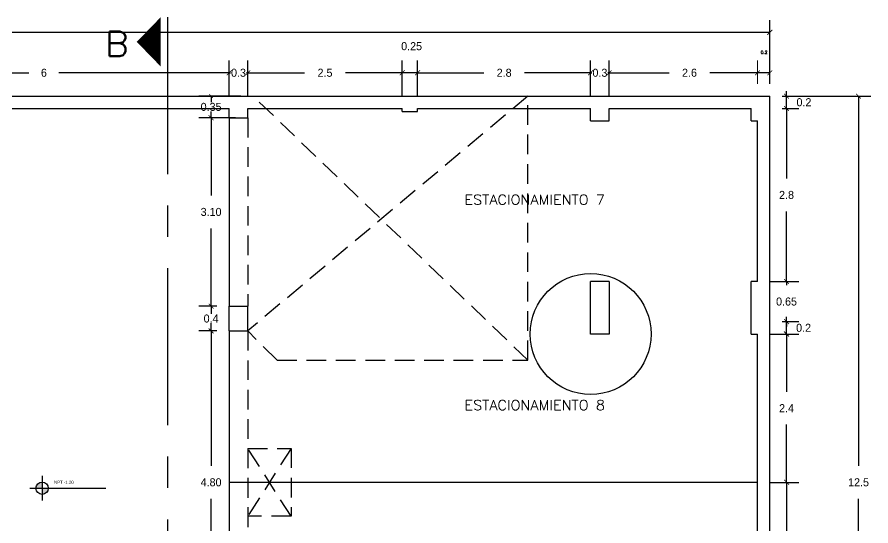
# Model space of a CAD drawing. Header units: millimetres. Extents: x 223 to 336, y 70 to 139.
# Drawn here: x 322.59 to 336.41, y 103.76 to 111.99 of the extents above; entities that cross this region are included whole.
import ezdxf

# ---------------------------------------------------------------- set-up
doc = ezdxf.new("R2010")
doc.units = ezdxf.units.MM
doc.linetypes.add('CENTERX2', pattern=[101.6, 63.5, -12.7, 12.7, -12.7])
doc.linetypes.add('HIDDEN', pattern=[9.525, 6.35, -3.175])
doc.layers.add('COTAS', color=3, linetype='Continuous', lineweight=9)
for name, color, linetype in [('linea-corte', 140, 'CENTERX2'), ('MUROS', 5, 'Continuous'), ('pisos', 8, 'Continuous'), ('PROYECCIONES', 6, 'HIDDEN'), ('TEXTOS', 4, 'Continuous')]:
    doc.layers.add(name, color=color, linetype=linetype)
doc.styles.add('ROMANS', font='romans.shx', dxfattribs={"height": 0.05})
doc.dimstyles.new('ISO-25', dxfattribs={"dimtxt": 0.13, "dimasz": 0.08, "dimexe": 0.2, "dimexo": 0.2, "dimgap": 0.2, "dimtad": 0, "dimtih": 1, "dimtoh": 1, "dimdec": 3, "dimdsep": 46, "dimtxsty": 'Standard', "dimblk": 'ARCHTICK', "dimcen": 3, "dimadec": 0, "dimazin": 0, "dimtfac": 1, "dimtdec": 3, "dimtmove": 0, "dimatfit": 3, "dimldrblk": 'ARCHTICK', "dimfxl": 1, "dimarcsym": 0})

# ---------------------------------------------------------------- blocks, each defined once
blk = doc.blocks.new('_ARCHTICK')
at = {"color": 0, "linetype": 'ByBlock', "const_width": 0.15}
blk.add_lwpolyline([(-0.5, -0.5), (0.5, 0.5)], dxfattribs=at)
blk = doc.blocks.new('*D65')
at = {"layer": 'COTAS', "color": 0, "lineweight": -2, "ltscale": 0.05, "transparency": 16777216}
for p, q in [((335.046, 107.064), (335.046, 107.144)), ((334.975, 107.064), (335.246, 107.064)), ((335.046, 106.864), (335.046, 107.064)), ((335.046, 106.864), (335.046, 107.064)), ((334.775, 106.864), (335.246, 106.864)), ((335.046, 106.864), (335.046, 106.784))]:
    blk.add_line(p, q, dxfattribs=at)
at = {"layer": 'Defpoints', "color": 0, "ltscale": 0.05, "transparency": 16777216}
for p in [(334.775, 107.064), (335.046, 107.064), (334.575, 106.864)]:
    blk.add_point(p, dxfattribs=at)
at = {"layer": 'COTAS', "color": 0, "lineweight": -2, "ltscale": 0.05, "transparency": 16777216, "xscale": 0.08, "yscale": 0.08, "zscale": 0.08}
for p, rotation in [((335.046, 107.064), 270), ((335.046, 106.864), 90)]:
    blk.add_blockref('_ARCHTICK', p, dxfattribs=dict(at, rotation=rotation))
at = {"layer": 'COTAS', "color": 0, "ltscale": 0.05, "transparency": 16777216, "insert": (335.322, 106.964), "char_height": 0.13, "attachment_point": 5}
blk.add_mtext('0.2', dxfattribs=at)
blk = doc.blocks.new('*D66')
at = {"layer": 'COTAS', "color": 0, "lineweight": -2, "ltscale": 0.05, "transparency": 16777216}
for p, q in [((334.775, 107.714), (335.246, 107.714)), ((335.046, 107.714), (335.046, 107.794)), ((335.046, 107.714), (335.046, 107.654)), ((335.046, 107.064), (335.046, 107.124)), ((334.975, 107.064), (335.246, 107.064)), ((335.046, 107.064), (335.046, 106.984))]:
    blk.add_line(p, q, dxfattribs=at)
at = {"layer": 'Defpoints', "color": 0, "ltscale": 0.05, "transparency": 16777216}
for p in [(334.575, 107.714), (335.046, 107.714), (334.775, 107.064)]:
    blk.add_point(p, dxfattribs=at)
at = {"layer": 'COTAS', "color": 0, "lineweight": -2, "ltscale": 0.05, "transparency": 16777216, "xscale": 0.08, "yscale": 0.08, "zscale": 0.08}
for p, rotation in [((335.046, 107.714), 270), ((335.046, 107.064), 90)]:
    blk.add_blockref('_ARCHTICK', p, dxfattribs=dict(at, rotation=rotation))
at = {"layer": 'COTAS', "color": 0, "ltscale": 0.05, "transparency": 16777216, "insert": (335.046, 107.389), "char_height": 0.13, "attachment_point": 5}
blk.add_mtext('0.65', dxfattribs=at)
blk = doc.blocks.new('*D67')
at = {"layer": 'COTAS', "color": 0, "lineweight": -2, "ltscale": 0.05, "transparency": 16777216}
for p, q in [((334.975, 110.514), (335.246, 110.514)), ((335.046, 110.514), (335.046, 109.379)), ((335.046, 107.714), (335.046, 108.849)), ((334.775, 107.714), (335.246, 107.714))]:
    blk.add_line(p, q, dxfattribs=at)
at = {"layer": 'Defpoints', "color": 0, "ltscale": 0.05, "transparency": 16777216}
for p in [(334.775, 110.514), (335.046, 110.514), (334.575, 107.714)]:
    blk.add_point(p, dxfattribs=at)
at = {"layer": 'COTAS', "color": 0, "lineweight": -2, "ltscale": 0.05, "transparency": 16777216, "xscale": 0.08, "yscale": 0.08, "zscale": 0.08}
for p, rotation in [((335.046, 110.514), 90), ((335.046, 107.714), 270)]:
    blk.add_blockref('_ARCHTICK', p, dxfattribs=dict(at, rotation=rotation))
at = {"layer": 'COTAS', "color": 0, "ltscale": 0.05, "transparency": 16777216, "insert": (335.046, 109.114), "char_height": 0.13, "attachment_point": 5}
blk.add_mtext('2.8', dxfattribs=at)
blk = doc.blocks.new('*D68')
at = {"layer": 'COTAS', "color": 0, "lineweight": -2, "ltscale": 0.05, "transparency": 16777216}
for p, q in [((334.975, 110.714), (335.246, 110.714)), ((335.046, 110.714), (335.046, 110.794)), ((335.046, 110.514), (335.046, 110.714)), ((335.046, 110.514), (335.046, 110.714)), ((334.975, 110.514), (335.246, 110.514)), ((335.046, 110.514), (335.046, 110.434))]:
    blk.add_line(p, q, dxfattribs=at)
at = {"layer": 'Defpoints', "color": 0, "ltscale": 0.05, "transparency": 16777216}
for p in [(334.775, 110.714), (335.046, 110.714), (334.775, 110.514)]:
    blk.add_point(p, dxfattribs=at)
at = {"layer": 'COTAS', "color": 0, "lineweight": -2, "ltscale": 0.05, "transparency": 16777216, "xscale": 0.08, "yscale": 0.08, "zscale": 0.08}
for p, rotation in [((335.046, 110.714), 270), ((335.046, 110.514), 90)]:
    blk.add_blockref('_ARCHTICK', p, dxfattribs=dict(at, rotation=rotation))
at = {"layer": 'COTAS', "color": 0, "ltscale": 0.05, "transparency": 16777216, "insert": (335.328, 110.614), "char_height": 0.13, "attachment_point": 5}
blk.add_mtext('0.2', dxfattribs=at)
blk = doc.blocks.new('*D69')
at = {"layer": 'COTAS', "color": 0, "lineweight": -2, "ltscale": 0.05, "transparency": 16777216}
for p, q in [((334.775, 104.464), (335.246, 104.464)), ((335.046, 104.464), (335.046, 103.529)), ((335.046, 102.064), (335.046, 102.999)), ((334.775, 102.064), (335.246, 102.064))]:
    blk.add_line(p, q, dxfattribs=at)
at = {"layer": 'Defpoints', "color": 0, "ltscale": 0.05, "transparency": 16777216}
for p in [(334.575, 104.464), (335.046, 104.464), (334.575, 102.064)]:
    blk.add_point(p, dxfattribs=at)
at = {"layer": 'COTAS', "color": 0, "lineweight": -2, "ltscale": 0.05, "transparency": 16777216, "xscale": 0.08, "yscale": 0.08, "zscale": 0.08}
for p, rotation in [((335.046, 104.464), 90), ((335.046, 102.064), 270)]:
    blk.add_blockref('_ARCHTICK', p, dxfattribs=dict(at, rotation=rotation))
at = {"layer": 'COTAS', "color": 0, "ltscale": 0.05, "transparency": 16777216, "insert": (335.046, 103.264), "char_height": 0.13, "attachment_point": 5}
blk.add_mtext('2.4', dxfattribs=at)
blk = doc.blocks.new('*D70')
at = {"layer": 'COTAS', "color": 0, "lineweight": -2, "ltscale": 0.05, "transparency": 16777216}
for p, q in [((334.775, 106.864), (335.246, 106.864)), ((335.046, 106.864), (335.046, 105.929)), ((335.046, 104.464), (335.046, 105.399)), ((334.775, 104.464), (335.246, 104.464))]:
    blk.add_line(p, q, dxfattribs=at)
at = {"layer": 'Defpoints', "color": 0, "ltscale": 0.05, "transparency": 16777216}
for p in [(334.575, 106.864), (335.046, 106.864), (334.575, 104.464)]:
    blk.add_point(p, dxfattribs=at)
at = {"layer": 'COTAS', "color": 0, "lineweight": -2, "ltscale": 0.05, "transparency": 16777216, "xscale": 0.08, "yscale": 0.08, "zscale": 0.08}
for p, rotation in [((335.046, 106.864), 90), ((335.046, 104.464), 270)]:
    blk.add_blockref('_ARCHTICK', p, dxfattribs=dict(at, rotation=rotation))
at = {"layer": 'COTAS', "color": 0, "ltscale": 0.05, "transparency": 16777216, "insert": (335.046, 105.664), "char_height": 0.13, "attachment_point": 5}
blk.add_mtext('2.4', dxfattribs=at)
blk = doc.blocks.new('*D71')
at = {"layer": 'COTAS', "color": 0, "lineweight": -2, "ltscale": 0.05, "transparency": 16777216}
for p, q in [((334.975, 110.714), (336.412, 110.714)), ((336.212, 110.714), (336.212, 104.729)), ((336.212, 98.214), (336.212, 104.199)), ((334.975, 98.214), (336.412, 98.214))]:
    blk.add_line(p, q, dxfattribs=at)
at = {"layer": 'Defpoints', "color": 0, "ltscale": 0.05, "transparency": 16777216}
for p in [(334.775, 110.714), (334.775, 98.214), (336.212, 98.214)]:
    blk.add_point(p, dxfattribs=at)
at = {"layer": 'COTAS', "color": 0, "lineweight": -2, "ltscale": 0.05, "transparency": 16777216, "xscale": 0.08, "yscale": 0.08, "zscale": 0.08}
for p, rotation in [((336.212, 110.714), 90), ((336.212, 98.214), 270)]:
    blk.add_blockref('_ARCHTICK', p, dxfattribs=dict(at, rotation=rotation))
at = {"layer": 'COTAS', "color": 0, "ltscale": 0.05, "transparency": 16777216, "insert": (336.212, 104.464), "char_height": 0.13, "attachment_point": 5}
blk.add_mtext('12.5', dxfattribs=at)
blk = doc.blocks.new('*D72')
at = {"layer": 'COTAS', "color": 0, "lineweight": -2, "ltscale": 0.05, "transparency": 16777216}
for p, q in [((326.211, 110.714), (325.531, 110.714)), ((325.731, 110.714), (325.731, 110.614)), ((325.731, 110.364), (325.731, 110.464)), ((326.125, 110.364), (325.531, 110.364))]:
    blk.add_line(p, q, dxfattribs=at)
at = {"layer": 'Defpoints', "color": 0, "ltscale": 0.05, "transparency": 16777216}
for p in [(326.411, 110.714), (325.731, 110.364), (326.325, 110.364)]:
    blk.add_point(p, dxfattribs=at)
at = {"layer": 'COTAS', "color": 0, "lineweight": -2, "ltscale": 0.05, "transparency": 16777216, "xscale": 0.06, "yscale": 0.06, "zscale": 0.06}
for p, rotation in [((325.731, 110.714), 90), ((325.731, 110.364), 270)]:
    blk.add_blockref('_ARCHTICK', p, dxfattribs=dict(at, rotation=rotation))
at = {"layer": 'COTAS', "color": 0, "ltscale": 0.05, "transparency": 16777216, "insert": (325.731, 110.539), "char_height": 0.13, "attachment_point": 5}
blk.add_mtext('0.35', dxfattribs=at)
blk = doc.blocks.new('*D73')
at = {"layer": 'COTAS', "color": 0, "lineweight": -2, "ltscale": 0.05, "transparency": 16777216}
for p, q in [((326.125, 110.364), (325.531, 110.364)), ((325.731, 110.364), (325.731, 109.104)), ((325.731, 107.314), (325.731, 108.574)), ((325.825, 107.314), (325.531, 107.314))]:
    blk.add_line(p, q, dxfattribs=at)
at = {"layer": 'Defpoints', "color": 0, "ltscale": 0.05, "transparency": 16777216}
for p in [(326.325, 110.364), (325.731, 107.314), (326.025, 107.314)]:
    blk.add_point(p, dxfattribs=at)
at = {"layer": 'COTAS', "color": 0, "lineweight": -2, "ltscale": 0.05, "transparency": 16777216, "xscale": 0.08, "yscale": 0.08, "zscale": 0.08}
for p, rotation in [((325.731, 110.364), 90), ((325.731, 107.314), 270)]:
    blk.add_blockref('_ARCHTICK', p, dxfattribs=dict(at, rotation=rotation))
at = {"layer": 'COTAS', "color": 0, "ltscale": 0.05, "transparency": 16777216, "insert": (325.731, 108.839), "char_height": 0.13, "attachment_point": 5}
blk.add_mtext('3.10', dxfattribs=at)
blk = doc.blocks.new('*D74')
at = {"layer": 'COTAS', "color": 0, "lineweight": -2, "ltscale": 0.05, "transparency": 16777216}
for p, q in [((325.825, 107.314), (325.531, 107.314)), ((325.731, 107.314), (325.731, 107.189)), ((325.731, 106.914), (325.731, 107.039)), ((325.825, 106.914), (325.531, 106.914))]:
    blk.add_line(p, q, dxfattribs=at)
at = {"layer": 'Defpoints', "color": 0, "ltscale": 0.05, "transparency": 16777216}
for p in [(326.025, 107.314), (325.731, 106.914), (326.025, 106.914)]:
    blk.add_point(p, dxfattribs=at)
at = {"layer": 'COTAS', "color": 0, "lineweight": -2, "ltscale": 0.05, "transparency": 16777216, "xscale": 0.06, "yscale": 0.06, "zscale": 0.06}
for p, rotation in [((325.731, 107.314), 90), ((325.731, 106.914), 270)]:
    blk.add_blockref('_ARCHTICK', p, dxfattribs=dict(at, rotation=rotation))
at = {"layer": 'COTAS', "color": 0, "ltscale": 0.05, "transparency": 16777216, "insert": (325.731, 107.114), "char_height": 0.13, "attachment_point": 5}
blk.add_mtext('0.4', dxfattribs=at)
blk = doc.blocks.new('*D75')
at = {"layer": 'COTAS', "color": 0, "lineweight": -2, "ltscale": 0.05, "transparency": 16777216}
for p, q in [((325.825, 106.914), (325.531, 106.914)), ((325.731, 106.914), (325.731, 104.729)), ((325.731, 102.014), (325.731, 104.199)), ((325.825, 102.014), (325.531, 102.014))]:
    blk.add_line(p, q, dxfattribs=at)
at = {"layer": 'Defpoints', "color": 0, "ltscale": 0.05, "transparency": 16777216}
for p in [(326.025, 106.914), (325.731, 102.014), (326.025, 102.014)]:
    blk.add_point(p, dxfattribs=at)
at = {"layer": 'COTAS', "color": 0, "lineweight": -2, "ltscale": 0.05, "transparency": 16777216, "xscale": 0.08, "yscale": 0.08, "zscale": 0.08}
for p, rotation in [((325.731, 106.914), 90), ((325.731, 102.014), 270)]:
    blk.add_blockref('_ARCHTICK', p, dxfattribs=dict(at, rotation=rotation))
at = {"layer": 'COTAS', "color": 0, "ltscale": 0.05, "transparency": 16777216, "insert": (325.731, 104.464), "char_height": 0.13, "attachment_point": 5}
blk.add_mtext('4.80', dxfattribs=at)
blk = doc.blocks.new('*D79')
at = {"layer": 'COTAS', "color": 0, "lineweight": -2, "ltscale": 0.05, "transparency": 16777216}
for p, q in [((332.175, 110.714), (332.175, 111.291)), ((334.775, 110.914), (334.775, 111.291)), ((332.175, 111.091), (333.145, 111.091)), ((334.775, 111.091), (333.805, 111.091))]:
    blk.add_line(p, q, dxfattribs=at)
at = {"layer": 'Defpoints', "color": 0, "ltscale": 0.05, "transparency": 16777216}
for p in [(332.175, 111.091), (334.775, 110.714), (332.175, 110.514)]:
    blk.add_point(p, dxfattribs=at)
at = {"layer": 'COTAS', "color": 0, "lineweight": -2, "ltscale": 0.05, "transparency": 16777216, "xscale": 0.08, "yscale": 0.08, "zscale": 0.08, "rotation": 180}
blk.add_blockref('_ARCHTICK', (332.175, 111.091), dxfattribs=at)
at = {"layer": 'COTAS', "color": 0, "lineweight": -2, "ltscale": 0.05, "transparency": 16777216, "xscale": 0.08, "yscale": 0.08, "zscale": 0.08}
blk.add_blockref('_ARCHTICK', (334.775, 111.091), dxfattribs=at)
at = {"layer": 'COTAS', "color": 0, "ltscale": 0.05, "transparency": 16777216, "insert": (333.475, 111.091), "char_height": 0.13, "attachment_point": 5}
blk.add_mtext('2.6', dxfattribs=at)
blk = doc.blocks.new('*D80')
at = {"layer": 'COTAS', "color": 0, "lineweight": -2, "ltscale": 0.05, "transparency": 16777216}
for p, q in [((331.875, 110.714), (331.875, 111.291)), ((332.175, 110.714), (332.175, 111.291)), ((331.875, 111.091), (331.896, 111.091)), ((332.175, 111.091), (332.154, 111.091))]:
    blk.add_line(p, q, dxfattribs=at)
at = {"layer": 'Defpoints', "color": 0, "ltscale": 0.05, "transparency": 16777216}
for p in [(331.875, 111.091), (331.875, 110.514), (332.175, 110.514)]:
    blk.add_point(p, dxfattribs=at)
at = {"layer": 'COTAS', "color": 0, "lineweight": -2, "ltscale": 0.05, "transparency": 16777216, "xscale": 0.06, "yscale": 0.06, "zscale": 0.06, "rotation": 180}
blk.add_blockref('_ARCHTICK', (331.875, 111.091), dxfattribs=at)
at = {"layer": 'COTAS', "color": 0, "lineweight": -2, "ltscale": 0.05, "transparency": 16777216, "xscale": 0.06, "yscale": 0.06, "zscale": 0.06}
blk.add_blockref('_ARCHTICK', (332.175, 111.091), dxfattribs=at)
at = {"layer": 'COTAS', "color": 0, "ltscale": 0.05, "transparency": 16777216, "insert": (332.025, 111.091), "char_height": 0.13, "attachment_point": 5}
blk.add_mtext('0.3', dxfattribs=at)
blk = doc.blocks.new('*D81')
at = {"layer": 'COTAS', "color": 0, "lineweight": -2, "ltscale": 0.05, "transparency": 16777216}
for p, q in [((329.075, 110.714), (329.075, 111.291)), ((331.875, 110.714), (331.875, 111.291)), ((329.075, 111.091), (330.145, 111.091)), ((331.875, 111.091), (330.805, 111.091))]:
    blk.add_line(p, q, dxfattribs=at)
at = {"layer": 'Defpoints', "color": 0, "ltscale": 0.05, "transparency": 16777216}
for p in [(329.075, 111.091), (329.075, 110.514), (331.875, 110.514)]:
    blk.add_point(p, dxfattribs=at)
at = {"layer": 'COTAS', "color": 0, "lineweight": -2, "ltscale": 0.05, "transparency": 16777216, "xscale": 0.08, "yscale": 0.08, "zscale": 0.08, "rotation": 180}
blk.add_blockref('_ARCHTICK', (329.075, 111.091), dxfattribs=at)
at = {"layer": 'COTAS', "color": 0, "lineweight": -2, "ltscale": 0.05, "transparency": 16777216, "xscale": 0.08, "yscale": 0.08, "zscale": 0.08}
blk.add_blockref('_ARCHTICK', (331.875, 111.091), dxfattribs=at)
at = {"layer": 'COTAS', "color": 0, "ltscale": 0.05, "transparency": 16777216, "insert": (330.475, 111.091), "char_height": 0.13, "attachment_point": 5}
blk.add_mtext('2.8', dxfattribs=at)
blk = doc.blocks.new('*D82')
at = {"layer": 'COTAS', "color": 0, "lineweight": -2, "ltscale": 0.05, "transparency": 16777216}
for p, q in [((328.825, 110.714), (328.825, 111.291)), ((329.075, 110.714), (329.075, 111.291)), ((328.825, 111.091), (328.745, 111.091)), ((329.075, 111.091), (328.825, 111.091)), ((329.075, 111.091), (329.155, 111.091))]:
    blk.add_line(p, q, dxfattribs=at)
at = {"layer": 'Defpoints', "color": 0, "ltscale": 0.05, "transparency": 16777216}
for p in [(328.825, 111.091), (328.825, 110.514), (329.075, 110.514)]:
    blk.add_point(p, dxfattribs=at)
at = {"layer": 'COTAS', "color": 0, "lineweight": -2, "ltscale": 0.05, "transparency": 16777216, "xscale": 0.08, "yscale": 0.08, "zscale": 0.08}
blk.add_blockref('_ARCHTICK', (328.825, 111.091), dxfattribs=at)
at = {"layer": 'COTAS', "color": 0, "lineweight": -2, "ltscale": 0.05, "transparency": 16777216, "xscale": 0.08, "yscale": 0.08, "zscale": 0.08, "rotation": 180}
blk.add_blockref('_ARCHTICK', (329.075, 111.091), dxfattribs=at)
at = {"layer": 'COTAS', "color": 0, "ltscale": 0.05, "transparency": 16777216, "insert": (328.977, 111.521), "char_height": 0.13, "attachment_point": 5}
blk.add_mtext('0.25', dxfattribs=at)
blk = doc.blocks.new('*D83')
at = {"layer": 'COTAS', "color": 0, "lineweight": -2, "ltscale": 0.05, "transparency": 16777216}
for p, q in [((326.325, 110.714), (326.325, 111.291)), ((328.825, 110.714), (328.825, 111.291)), ((326.325, 111.091), (327.245, 111.091)), ((328.825, 111.091), (327.905, 111.091))]:
    blk.add_line(p, q, dxfattribs=at)
at = {"layer": 'Defpoints', "color": 0, "ltscale": 0.05, "transparency": 16777216}
for p in [(326.325, 111.091), (326.325, 110.514), (328.825, 110.514)]:
    blk.add_point(p, dxfattribs=at)
at = {"layer": 'COTAS', "color": 0, "lineweight": -2, "ltscale": 0.05, "transparency": 16777216, "xscale": 0.08, "yscale": 0.08, "zscale": 0.08, "rotation": 180}
blk.add_blockref('_ARCHTICK', (326.325, 111.091), dxfattribs=at)
at = {"layer": 'COTAS', "color": 0, "lineweight": -2, "ltscale": 0.05, "transparency": 16777216, "xscale": 0.08, "yscale": 0.08, "zscale": 0.08}
blk.add_blockref('_ARCHTICK', (328.825, 111.091), dxfattribs=at)
at = {"layer": 'COTAS', "color": 0, "ltscale": 0.05, "transparency": 16777216, "insert": (327.575, 111.091), "char_height": 0.13, "attachment_point": 5}
blk.add_mtext('2.5', dxfattribs=at)
blk = doc.blocks.new('*D84')
at = {"layer": 'COTAS', "color": 0, "lineweight": -2, "ltscale": 0.05, "transparency": 16777216}
for p, q in [((326.025, 110.714), (326.025, 111.291)), ((326.325, 110.714), (326.325, 111.291)), ((326.025, 111.091), (326.046, 111.091)), ((326.325, 111.091), (326.304, 111.091))]:
    blk.add_line(p, q, dxfattribs=at)
at = {"layer": 'Defpoints', "color": 0, "ltscale": 0.05, "transparency": 16777216}
for p in [(326.025, 111.091), (326.025, 110.514), (326.325, 110.514)]:
    blk.add_point(p, dxfattribs=at)
at = {"layer": 'COTAS', "color": 0, "lineweight": -2, "ltscale": 0.05, "transparency": 16777216, "xscale": 0.06, "yscale": 0.06, "zscale": 0.06, "rotation": 180}
blk.add_blockref('_ARCHTICK', (326.025, 111.091), dxfattribs=at)
at = {"layer": 'COTAS', "color": 0, "lineweight": -2, "ltscale": 0.05, "transparency": 16777216, "xscale": 0.06, "yscale": 0.06, "zscale": 0.06}
blk.add_blockref('_ARCHTICK', (326.325, 111.091), dxfattribs=at)
at = {"layer": 'COTAS', "color": 0, "ltscale": 0.05, "transparency": 16777216, "insert": (326.175, 111.091), "char_height": 0.13, "attachment_point": 5}
blk.add_mtext('0.3', dxfattribs=at)
blk = doc.blocks.new('*D85')
at = {"layer": 'COTAS', "color": 0, "lineweight": -2, "ltscale": 0.05, "transparency": 16777216}
for p, q in [((320.025, 110.714), (320.025, 111.291)), ((326.025, 110.714), (326.025, 111.291)), ((320.025, 111.091), (322.782, 111.091)), ((326.025, 111.091), (323.268, 111.091))]:
    blk.add_line(p, q, dxfattribs=at)
at = {"layer": 'Defpoints', "color": 0, "ltscale": 0.05, "transparency": 16777216}
for p in [(320.025, 111.091), (320.025, 110.514), (326.025, 110.514)]:
    blk.add_point(p, dxfattribs=at)
at = {"layer": 'COTAS', "color": 0, "lineweight": -2, "ltscale": 0.05, "transparency": 16777216, "xscale": 0.08, "yscale": 0.08, "zscale": 0.08, "rotation": 180}
blk.add_blockref('_ARCHTICK', (320.025, 111.091), dxfattribs=at)
at = {"layer": 'COTAS', "color": 0, "lineweight": -2, "ltscale": 0.05, "transparency": 16777216, "xscale": 0.08, "yscale": 0.08, "zscale": 0.08}
blk.add_blockref('_ARCHTICK', (326.025, 111.091), dxfattribs=at)
at = {"layer": 'COTAS', "color": 0, "ltscale": 0.05, "transparency": 16777216, "insert": (323.025, 111.091), "char_height": 0.13, "attachment_point": 5}
blk.add_mtext('6', dxfattribs=at)
blk = doc.blocks.new('*D102')
at = {"layer": 'COTAS', "color": 0, "lineweight": -2, "ltscale": 0.05, "transparency": 16777216}
for p, q in [((298.715, 110.914), (298.715, 111.945)), ((334.775, 110.914), (334.775, 111.945)), ((298.715, 111.745), (316.296, 111.745)), ((334.775, 111.745), (317.194, 111.745))]:
    blk.add_line(p, q, dxfattribs=at)
at = {"layer": 'Defpoints', "color": 0, "ltscale": 0.05, "transparency": 16777216}
for p in [(298.715, 111.745), (298.715, 110.714), (334.775, 110.714)]:
    blk.add_point(p, dxfattribs=at)
at = {"layer": 'COTAS', "color": 0, "lineweight": -2, "ltscale": 0.05, "transparency": 16777216, "xscale": 0.08, "yscale": 0.08, "zscale": 0.08, "rotation": 180}
blk.add_blockref('_ARCHTICK', (298.715, 111.745), dxfattribs=at)
at = {"layer": 'COTAS', "color": 0, "lineweight": -2, "ltscale": 0.05, "transparency": 16777216, "xscale": 0.08, "yscale": 0.08, "zscale": 0.08}
blk.add_blockref('_ARCHTICK', (334.775, 111.745), dxfattribs=at)
at = {"layer": 'COTAS', "color": 0, "ltscale": 0.05, "transparency": 16777216, "insert": (316.745, 111.745), "char_height": 0.13, "attachment_point": 5}
blk.add_mtext('36.06', dxfattribs=at)

msp = doc.modelspace()

# ---------------------------------------------------------------- hatches: boundary and pattern name
at = {"layer": 'TEXTOS', "ltscale": 0.05}
h = msp.add_hatch(color=256, dxfattribs=at)
h.paths.add_polyline_path([(322.89631, 104.36809), (322.99631, 104.36809), (322.99631, 104.46809, 0.41421356)])
h.paths.add_polyline_path([(322.99631, 104.36809), (322.99631, 104.26809, 0.41421356), (323.09631, 104.36809)])

# ---------------------------------------------------------------- linework, layer by layer
at = {"layer": 'COTAS', "ltscale": 0.05}
for p, q in [((334.57504, 110.9142), (334.57504, 111.29068)), ((334.77504, 110.9142), (334.77504, 111.29068)), ((334.57504, 111.09068), (334.49504, 111.09068)), ((334.57504, 111.09068), (334.77504, 111.09068))]:
    msp.add_line(p, q, dxfattribs=at)
at = {"layer": 'linea-corte', "ltscale": 0.04}
msp.add_line((325.02691, 111.99258), (325.02691, 96.81185), dxfattribs=at)
at = {"layer": 'linea-corte', "ltscale": 0.05}
msp.add_lwpolyline([(324.91633, 111.59199, 0.8, 0, 0), (324.52818, 111.59199, 0, 0, 0)], format="xyseb", dxfattribs=at)
at = {"layer": 'MUROS'}
for p, q in [((298.71504, 110.7142), (334.77504, 110.7142)), ((334.77504, 98.2142), (334.77504, 110.7142)), ((319.82504, 110.5142), (326.02504, 110.5142)), ((326.02504, 110.3642), (326.02504, 110.5142)), ((326.32504, 110.5142), (328.82504, 110.5142)), ((326.32504, 110.3642), (326.32504, 110.5142)), ((328.82504, 110.4642), (328.82504, 110.5142)), ((328.82504, 110.4642), (329.07504, 110.4642)), ((329.07504, 110.4642), (329.07504, 110.5142)), ((329.07504, 110.5142), (331.87504, 110.5142)), ((331.87504, 110.3142), (331.87504, 110.5142)), ((332.17504, 110.3142), (332.17504, 110.5142)), ((332.17504, 110.5142), (334.47504, 110.5142)), ((334.47504, 110.3142), (334.47504, 110.5142)), ((326.02504, 110.3642), (326.32504, 110.3642)), ((331.87504, 110.3142), (332.17504, 110.3142)), ((334.47504, 110.3142), (334.57504, 110.3142)), ((334.57504, 107.7142), (334.57504, 110.3142)), ((331.87504, 106.8642), (331.87504, 107.7142)), ((332.17504, 107.7142), (332.17504, 106.8642)), ((334.47504, 106.8642), (334.47504, 107.7142)), ((326.02504, 106.9142), (326.02504, 107.3142)), ((326.02504, 107.3142), (326.32504, 107.3142)), ((326.32504, 106.9142), (326.32504, 107.3142)), ((326.02504, 106.9142), (326.32504, 106.9142)), ((332.17504, 106.8642), (331.87504, 106.8642)), ((334.57504, 102.0642), (334.57504, 106.8642))]:
    msp.add_line(p, q, dxfattribs=at)
at = {"layer": 'MUROS', "ltscale": 0.05}
for p, q in [((332.17504, 107.7142), (331.87504, 107.7142)), ((334.57504, 107.7142), (334.47504, 107.7142)), ((334.47504, 106.8642), (334.57504, 106.8642)), ((334.47504, 106.8642), (334.47504, 106.8642))]:
    msp.add_line(p, q, dxfattribs=at)
at = {"layer": 'pisos'}
for p, q in [((326.02504, 110.3642), (326.02504, 107.3142)), ((326.02504, 106.9142), (326.02504, 102.0142)), ((326.02504, 104.4642), (334.57504, 104.4642))]:
    msp.add_line(p, q, dxfattribs=at)
at = {"layer": 'pisos', "ltscale": 0.05}
msp.add_circle((331.87504, 106.8642), 0.97816, dxfattribs=at)
at = {"layer": 'PROYECCIONES', "ltscale": 0.05}
for p, q in [((330.86068, 110.7142), (326.32504, 106.9142)), ((330.86068, 106.4392), (326.41068, 110.7142)), ((330.86068, 106.4392), (330.86068, 110.7142)), ((326.32504, 110.3642), (326.32504, 107.3142)), ((326.80004, 106.4392), (326.32504, 106.9142)), ((326.32504, 106.9142), (326.32504, 102.0142)), ((326.80004, 106.4392), (330.86068, 106.4392)), ((327.02504, 103.9142), (326.32504, 105.0142)), ((327.02504, 105.0142), (326.32504, 103.9142)), ((326.32504, 105.0142), (326.32504, 103.9142)), ((326.32504, 105.0142), (327.02504, 105.0142)), ((327.02504, 105.0142), (327.02504, 103.9142)), ((327.02504, 103.9142), (326.32504, 103.9142))]:
    msp.add_line(p, q, dxfattribs=at)
at = {"layer": 'TEXTOS'}
for p, q in [((322.99631, 104.56809), (322.99631, 104.36809)), ((322.79631, 104.36809), (324.02682, 104.36809)), ((322.99631, 104.36809), (322.99631, 104.16809))]:
    msp.add_line(p, q, dxfattribs=at)
msp.add_circle((322.99631, 104.36809), 0.1, dxfattribs=at)

# ---------------------------------------------------------------- block references
at = {"layer": 'COTAS', "ltscale": 0.05, "xscale": 0.08, "yscale": 0.08, "zscale": 0.08}
msp.add_blockref('_ARCHTICK', (334.57504, 111.09068), dxfattribs=at)
at = {"layer": 'COTAS', "ltscale": 0.05, "xscale": 0.08, "yscale": 0.08, "zscale": 0.08, "rotation": 180}
msp.add_blockref('_ARCHTICK', (334.77504, 111.09068), dxfattribs=at)

# ---------------------------------------------------------------- texts
at = {"layer": 'COTAS', "ltscale": 0.05, "insert": (334.68281, 111.42205), "char_height": 0.05, "attachment_point": 5, "style": 'ROMANS'}
msp.add_mtext('0.2', dxfattribs=at)
at = {"layer": 'linea-corte', "style": 'ROMANS', "width": 1.065916}
msp.add_text('B', height=0.4, dxfattribs=at).set_placement((324.01588, 111.35896))
at = {"layer": 'TEXTOS', "style": 'ROMANS', "width": 1.065916}
for s, p in [('ESTACIONAMIENTO 7', (329.83323, 108.95829)), ('ESTACIONAMIENTO 8', (329.83323, 105.63323))]:
    msp.add_text(s, height=0.16, dxfattribs=at).set_placement(p)
at = {"layer": 'TEXTOS', "insert": (323.18878, 104.4904), "char_height": 0.05, "width": 0.82, "attachment_point": 1, "style": 'ROMANS'}
msp.add_mtext('{\\fArial|b0|i0|c0|p34;NPT -1.20}', dxfattribs=at)

# ---------------------------------------------------------------- dimensions: what is measured, and where the dimension line sits
at = {"layer": 'COTAS', "ltscale": 0.05}
for base, p1, p2, override, picture, middle in [((298.71504, 111.74505), (334.77504, 110.7142), (298.71504, 110.7142), {"dimscale": 1}, '*D102', (316.74504, 111.74505)), ((320.02504, 111.09068), (326.02504, 110.5142), (320.02504, 110.5142), {"dimscale": 1, "dimtmove": 1}, '*D85', (323.02504, 111.09068)), ((326.02504, 111.09068), (326.32504, 110.5142), (326.02504, 110.5142), {"dimscale": 1, "dimasz": 0.06, "dimgap": 0.01}, '*D84', (326.17504, 111.09068)), ((326.32504, 111.09068), (328.82504, 110.5142), (326.32504, 110.5142), {"dimscale": 1, "dimtmove": 1}, '*D83', (327.57504, 111.09068)), ((329.07504, 111.09068), (331.87504, 110.5142), (329.07504, 110.5142), {"dimscale": 1, "dimtmove": 1}, '*D81', (330.47504, 111.09068)), ((331.87504, 111.09068), (332.17504, 110.5142), (331.87504, 110.5142), {"dimscale": 1, "dimasz": 0.06, "dimgap": 0.01}, '*D80', (332.02504, 111.09068)), ((332.17504, 111.09068), (334.77504, 110.7142), (332.17504, 110.5142), {"dimscale": 1, "dimtmove": 1}, '*D79', (333.47504, 111.09068))]:
    dim = msp.add_linear_dim(base=base, p1=p1, p2=p2, dimstyle='ISO-25', override=override, dxfattribs=at)
    dim.commit()
    dim.dimension.update_dxf_attribs({"geometry": picture, "text_midpoint": middle})
dim = msp.add_linear_dim(base=(328.82504, 111.09068), p1=(329.07504, 110.5142), p2=(328.82504, 110.5142), dimstyle='ISO-25', override={"dimscale": 1, "dimtmove": 1}, dxfattribs=at)
dim.commit()
dim.dimension.update_dxf_attribs({"geometry": '*D82', "text_midpoint": (328.97659, 111.52068), "dimtype": 160})
for base, p1, p2, override, picture, middle in [((325.73056, 110.3642), (326.41068, 110.7142), (326.32504, 110.3642), {"dimscale": 1, "dimasz": 0.06, "dimgap": 0.01}, '*D72', (325.73056, 110.5392)), ((335.04644, 110.5142), (334.57504, 107.7142), (334.77504, 110.5142), {"dimscale": 1, "dimtmove": 1}, '*D67', (335.04644, 109.1142)), ((335.04644, 107.7142), (334.77504, 107.0642), (334.57504, 107.7142), {"dimscale": 1, "dimtmove": 1}, '*D66', (335.04644, 107.3892)), ((325.73056, 106.9142), (326.02504, 107.3142), (326.02504, 106.9142), {"dimscale": 1, "dimasz": 0.06, "dimgap": 0.01}, '*D74', (325.73056, 107.1142)), ((335.04644, 106.8642), (334.57504, 104.4642), (334.57504, 106.8642), {"dimscale": 1, "dimtmove": 1}, '*D70', (335.04644, 105.6642)), ((335.04644, 104.4642), (334.57504, 102.0642), (334.57504, 104.4642), {"dimscale": 1}, '*D69', (335.04644, 103.2642))]:
    dim = msp.add_linear_dim(base=base, p1=p1, p2=p2, angle=90, dimstyle='ISO-25', override=override, dxfattribs=at)
    dim.commit()
    dim.dimension.update_dxf_attribs({"geometry": picture, "text_midpoint": middle})
for base, p1, p2, override, picture, middle in [((335.04644, 110.7142), (334.77504, 110.5142), (334.77504, 110.7142), {"dimscale": 1, "dimtmove": 1}, '*D68', (335.32825, 110.6142)), ((336.21206, 98.2142), (334.77504, 110.7142), (334.77504, 98.2142), {"dimscale": 1}, '*D71', (336.21206, 104.4642)), ((335.04644, 107.0642), (334.57504, 106.8642), (334.77504, 107.0642), {"dimscale": 1, "dimtmove": 1}, '*D65', (335.3222, 106.9642))]:
    dim = msp.add_linear_dim(base=base, p1=p1, p2=p2, angle=90, dimstyle='ISO-25', override=override, dxfattribs=at)
    dim.commit()
    dim.dimension.update_dxf_attribs({"geometry": picture, "text_midpoint": middle, "dimtype": 160})
for base, p1, p2, text, picture, middle in [((325.73056, 107.3142), (326.32504, 110.3642), (326.02504, 107.3142), '3.10', '*D73', (325.73056, 108.8392)), ((325.73056, 102.0142), (326.02504, 106.9142), (326.02504, 102.0142), '4.80', '*D75', (325.73056, 104.4642))]:
    dim = msp.add_linear_dim(base=base, p1=p1, p2=p2, angle=90, text=text, dimstyle='ISO-25', override={"dimscale": 1, "dimtmove": 1}, dxfattribs=at)
    dim.commit()
    dim.dimension.update_dxf_attribs({"geometry": picture, "text_midpoint": middle})

doc.saveas('drawing.dxf')
